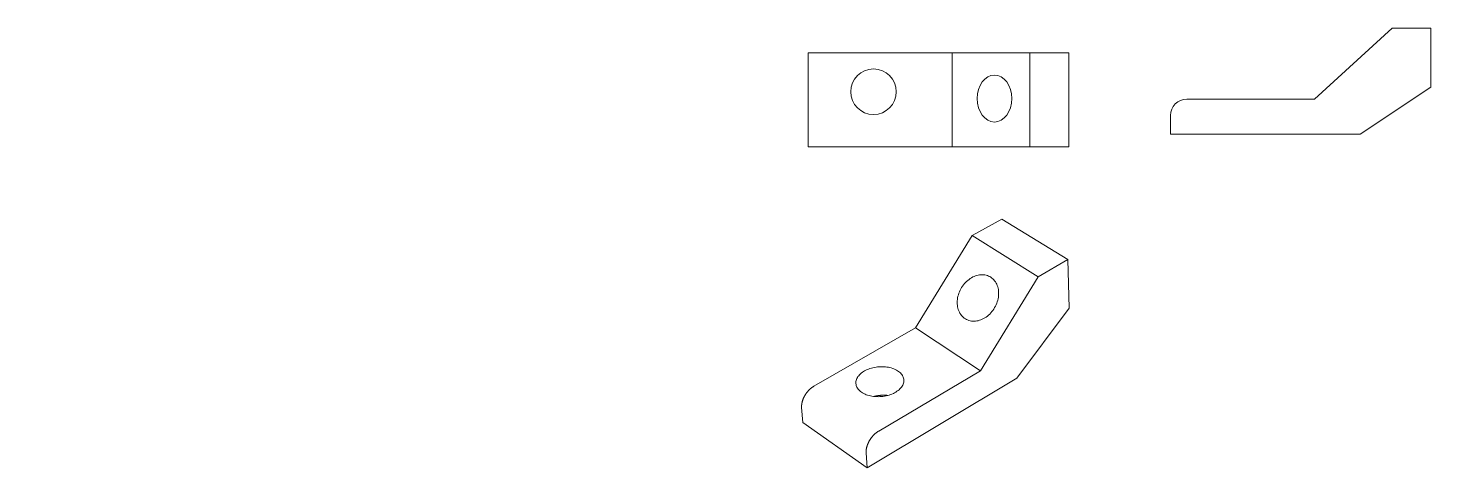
# Model space of a CAD drawing. Header units: millimetres. Extents: x 0 to 846, y -147 to 119.
import ezdxf

# ---------------------------------------------------------------- set-up
doc = ezdxf.new("R2010")
doc.units = ezdxf.units.MM

# ---------------------------------------------------------------- blocks, each defined once
blk = doc.blocks.new('A$C1EE14C79')
at = {"color": 0, "linetype": 'Continuous', "lineweight": 0}
for p, q in [((268.7, 104.64), (278.7, 104.64)), ((268.7, 104.64), (268.7, 47.79)), ((278.7, 104.64), (355.6, 104.64)), ((355.6, 104.64), (402.49, 104.64)), ((355.6, 104.64), (355.6, 47.79)), ((402.49, 104.64), (425.93, 104.64)), ((402.49, 104.64), (402.49, 47.79)), ((425.93, 104.64), (425.93, 47.79)), ((278.7, 47.79), (268.7, 47.79)), ((355.6, 47.79), (278.7, 47.79)), ((402.49, 47.79), (355.6, 47.79)), ((425.93, 47.79), (402.49, 47.79))]:
    blk.add_line(p, q, dxfattribs=at)
at = {"color": 0, "linetype": 'Continuous', "lineweight": 0, "extrusion": (1.80458e-16, 1.99404e-48, -1)}
blk.add_circle((-308.08, 81.13), 13.73, dxfattribs=at)
at = {"color": 0, "linetype": 'Continuous', "lineweight": 0, "extrusion": (1.69886e-16, -1.59382e-31, -1)}
blk.add_ellipse((381.07, 77.02), major_axis=(0, -14.16), ratio=0.738293, dxfattribs=at)
blk = doc.blocks.new('A$C61221075')
at = {"color": 0, "linetype": 'Continuous', "lineweight": 0, "extrusion": (0, 1, 2.22045e-16)}
for p, q in [((402.49, 42.83), (355.6, 0)), ((425.93, 42.83), (402.49, 42.83)), ((425.93, 7.19), (425.93, 42.83)), ((355.6, 0), (278.7, 0)), ((383.24, -21.13), (425.93, 7.19)), ((268.7, -10), (268.7, -21.13)), ((268.7, -21.13), (383.24, -21.13))]:
    blk.add_line(p, q, dxfattribs=at)
at = {"color": 0, "linetype": 'Continuous', "lineweight": 0, "extrusion": (0, 2.22045e-16, -1)}
blk.add_arc((-278.7, -10), 10, 0, 90, dxfattribs=at)
blk = doc.blocks.new('A$C31F10C99')
at = {"color": 0, "linetype": 'Continuous', "lineweight": 0, "extrusion": (-5.55112e-17, 0.816497, 0.57735)}
for p, q in [((-128.64, -29.01), (-110.82, -19.04)), ((-110.82, -19.04), (-71.04, -43.47)), ((-162.9, -84.71), (-128.64, -29.01)), ((-128.64, -29.01), (-88.9, -53.79)), ((-71.04, -43.47), (-88.9, -53.79)), ((-70.27, -72.87), (-71.04, -43.47)), ((-88.9, -53.79), (-123.72, -110.51)), ((-101.7, -115), (-70.27, -72.87)), ((-224.14, -119.83), (-162.9, -84.71)), ((-162.9, -84.71), (-123.72, -110.51)), ((-192, -169.2), (-101.7, -115)), ((-123.72, -110.51), (-185.1, -146.91)), ((-230.78, -141.81), (-231.59, -132.74)), ((-230.78, -141.81), (-192, -169.2)), ((-192.68, -160.05), (-192, -169.2))]:
    blk.add_line(p, q, dxfattribs=at)
at = {"color": 0, "linetype": 'Continuous', "lineweight": 0}
for points in [[(-135.06, -60.32), (-134.53, -59.51), (-133.96, -58.73), (-133.35, -57.99), (-132.71, -57.28), (-132.04, -56.61), (-131.33, -55.99), (-130.6, -55.41), (-129.85, -54.88), (-129.07, -54.4), (-128.28, -53.97), (-127.48, -53.6), (-126.67, -53.29), (-125.85, -53.03), (-125.02, -52.83), (-124.2, -52.69), (-123.38, -52.61), (-122.57, -52.6), (-121.77, -52.64), (-120.99, -52.75), (-120.22, -52.91), (-119.48, -53.14), (-118.76, -53.42), (-118.07, -53.76), (-117.41, -54.16), (-116.78, -54.61), (-116.19, -55.12), (-115.64, -55.68), (-115.13, -56.28), (-114.67, -56.93), (-114.25, -57.62), (-113.88, -58.35), (-113.56, -59.12), (-113.29, -59.92), (-113.07, -60.75), (-112.91, -61.61), (-112.8, -62.49), (-112.74, -63.38), (-112.74, -64.3), (-112.8, -65.22), (-112.91, -66.15), (-113.07, -67.08), (-113.29, -68.01), (-113.56, -68.93), (-113.88, -69.84), (-114.25, -70.74), (-114.67, -71.62), (-115.14, -72.48), (-115.65, -73.31), (-116.2, -74.11), (-116.8, -74.88), (-117.43, -75.62), (-118.09, -76.31), (-118.79, -76.96), (-119.51, -77.56), (-120.26, -78.12), (-121.03, -78.63), (-121.82, -79.08), (-122.63, -79.48), (-123.44, -79.82), (-124.27, -80.1), (-125.1, -80.33), (-125.92, -80.49), (-126.75, -80.59), (-127.57, -80.63), (-128.37, -80.61), (-129.17, -80.53), (-129.94, -80.39), (-130.7, -80.18), (-131.43, -79.92), (-132.13, -79.6), (-132.8, -79.22), (-133.44, -78.79), (-134.05, -78.3), (-134.61, -77.76), (-135.14, -77.18), (-135.62, -76.55), (-136.05, -75.87), (-136.44, -75.16), (-136.78, -74.41), (-137.06, -73.62), (-137.3, -72.8), (-137.48, -71.96), (-137.61, -71.1), (-137.69, -70.21), (-137.71, -69.31), (-137.68, -68.4), (-137.6, -67.48), (-137.46, -66.55), (-137.26, -65.63), (-137.02, -64.71), (-136.72, -63.8), (-136.38, -62.91), (-135.98, -62.02), (-135.54, -61.16)], [(-195.44, -123.52), (-196.03, -123.07), (-196.58, -122.61), (-197.07, -122.12), (-197.51, -121.61), (-197.89, -121.07), (-198.2, -120.53), (-198.46, -119.96), (-198.66, -119.39), (-198.79, -118.8), (-198.86, -118.21), (-198.87, -117.61), (-198.81, -117.02), (-198.69, -116.42), (-198.51, -115.82), (-198.27, -115.24), (-197.96, -114.66), (-197.6, -114.09), (-197.18, -113.53), (-196.7, -112.99), (-196.18, -112.47), (-195.6, -111.97), (-194.97, -111.5), (-194.29, -111.04), (-193.58, -110.62), (-192.82, -110.22), (-192.03, -109.85), (-191.2, -109.51), (-190.35, -109.21), (-189.47, -108.94), (-188.56, -108.71), (-187.64, -108.51), (-186.71, -108.35), (-185.77, -108.23), (-184.82, -108.15), (-183.86, -108.11), (-182.92, -108.1), (-181.97, -108.13), (-181.04, -108.21), (-180.12, -108.32), (-179.22, -108.47), (-178.35, -108.66), (-177.49, -108.88), (-176.67, -109.14), (-175.88, -109.44), (-175.13, -109.76), (-174.42, -110.12), (-173.75, -110.51), (-173.13, -110.93), (-172.55, -111.38), (-172.03, -111.85), (-171.56, -112.35), (-171.15, -112.86), (-170.79, -113.4), (-170.5, -113.95), (-170.26, -114.51), (-170.08, -115.09), (-169.97, -115.68), (-169.92, -116.27), (-169.93, -116.87), (-170.01, -117.46), (-170.15, -118.06), (-170.35, -118.65), (-170.61, -119.24), (-170.94, -119.82), (-171.32, -120.39), (-171.76, -120.94), (-172.26, -121.47), (-172.81, -121.99), (-173.41, -122.49), (-174.06, -122.96), (-174.76, -123.41), (-175.49, -123.83), (-176.27, -124.22), (-177.09, -124.58), (-177.93, -124.9), (-178.81, -125.2), (-179.71, -125.45), (-180.63, -125.67), (-181.57, -125.85), (-182.52, -126), (-183.47, -126.1), (-184.44, -126.17), (-185.4, -126.19), (-186.36, -126.18), (-187.31, -126.12), (-188.24, -126.03), (-189.16, -125.89), (-190.06, -125.72), (-190.93, -125.51), (-191.78, -125.26), (-192.59, -124.98), (-193.36, -124.66), (-194.1, -124.31), (-194.79, -123.93)]]:
    blk.add_lwpolyline(points, close=True, dxfattribs=at)
for points in [[(-224.14, -119.83), (-224.27, -119.91), (-224.41, -119.99), (-224.54, -120.07), (-224.68, -120.16), (-224.81, -120.25), (-224.94, -120.34), (-225.08, -120.43), (-225.21, -120.52), (-225.34, -120.62), (-225.47, -120.71), (-225.6, -120.81), (-225.73, -120.92), (-225.86, -121.02), (-225.99, -121.13), (-226.12, -121.23), (-226.25, -121.34), (-226.37, -121.45), (-226.5, -121.57), (-226.63, -121.68), (-226.75, -121.8), (-226.87, -121.92), (-227, -122.04), (-227.12, -122.16), (-227.24, -122.28), (-227.36, -122.41), (-227.48, -122.53), (-227.59, -122.66), (-227.71, -122.79), (-227.83, -122.92), (-227.94, -123.05), (-228.05, -123.19), (-228.16, -123.32), (-228.27, -123.46), (-228.38, -123.6), (-228.49, -123.73), (-228.6, -123.87), (-228.7, -124.02), (-228.8, -124.16), (-228.9, -124.3), (-229, -124.45), (-229.1, -124.59), (-229.2, -124.74), (-229.3, -124.88), (-229.39, -125.03), (-229.48, -125.18), (-229.57, -125.33), (-229.66, -125.48), (-229.75, -125.63), (-229.83, -125.78), (-229.92, -125.94), (-230, -126.09), (-230.08, -126.24), (-230.16, -126.4), (-230.24, -126.55), (-230.31, -126.71), (-230.38, -126.86), (-230.45, -127.02), (-230.52, -127.17), (-230.59, -127.33), (-230.65, -127.48), (-230.72, -127.64), (-230.78, -127.8), (-230.84, -127.95), (-230.89, -128.11), (-230.95, -128.27), (-231, -128.42), (-231.05, -128.58), (-231.1, -128.74), (-231.15, -128.89), (-231.19, -129.05), (-231.23, -129.2), (-231.27, -129.36), (-231.31, -129.51), (-231.35, -129.67), (-231.38, -129.82), (-231.41, -129.97), (-231.44, -130.13), (-231.47, -130.28), (-231.49, -130.43), (-231.52, -130.58), (-231.54, -130.73), (-231.56, -130.88), (-231.57, -131.03), (-231.59, -131.18), (-231.6, -131.32), (-231.61, -131.47), (-231.61, -131.61), (-231.62, -131.76), (-231.62, -131.9), (-231.62, -132.04), (-231.62, -132.18), (-231.61, -132.32), (-231.61, -132.46), (-231.6, -132.6), (-231.59, -132.74)], [(-179.65, -125.44), (-179.73, -125.43), (-179.82, -125.42), (-179.9, -125.41), (-179.99, -125.4), (-180.08, -125.39), (-180.16, -125.39), (-180.25, -125.38), (-180.34, -125.37), (-180.42, -125.36), (-180.51, -125.36), (-180.6, -125.35), (-180.68, -125.35), (-180.77, -125.34), (-180.86, -125.34), (-180.94, -125.33), (-181.03, -125.33), (-181.12, -125.32), (-181.21, -125.32), (-181.29, -125.32), (-181.38, -125.31), (-181.47, -125.31), (-181.56, -125.31), (-181.64, -125.31), (-181.73, -125.31), (-181.82, -125.3), (-181.91, -125.3), (-182, -125.3), (-182.08, -125.3), (-182.17, -125.3), (-182.26, -125.3), (-182.35, -125.31), (-182.44, -125.31), (-182.52, -125.31), (-182.61, -125.31), (-182.7, -125.31), (-182.79, -125.31), (-182.88, -125.32), (-182.97, -125.32), (-183.05, -125.32), (-183.14, -125.33), (-183.23, -125.33), (-183.32, -125.34), (-183.41, -125.34), (-183.5, -125.35), (-183.58, -125.35), (-183.67, -125.36), (-183.76, -125.37), (-183.85, -125.37), (-183.94, -125.38), (-184.03, -125.39), (-184.11, -125.4), (-184.2, -125.4), (-184.29, -125.41), (-184.38, -125.42), (-184.47, -125.43), (-184.55, -125.44), (-184.64, -125.45), (-184.73, -125.46), (-184.82, -125.47), (-184.91, -125.48), (-184.99, -125.49), (-185.08, -125.5), (-185.17, -125.51), (-185.26, -125.53), (-185.34, -125.54), (-185.43, -125.55), (-185.52, -125.57), (-185.6, -125.58), (-185.69, -125.59), (-185.78, -125.61), (-185.87, -125.62), (-185.95, -125.64), (-186.04, -125.65), (-186.13, -125.67), (-186.21, -125.68), (-186.3, -125.7), (-186.38, -125.71), (-186.47, -125.73), (-186.56, -125.75), (-186.64, -125.77), (-186.73, -125.78), (-186.81, -125.8), (-186.9, -125.82), (-186.98, -125.84), (-187.07, -125.86), (-187.15, -125.88), (-187.24, -125.9), (-187.32, -125.92), (-187.41, -125.94), (-187.49, -125.96), (-187.58, -125.98), (-187.66, -126), (-187.74, -126.02), (-187.83, -126.04), (-187.91, -126.07)], [(-192.68, -160.05), (-192.69, -159.91), (-192.7, -159.78), (-192.71, -159.64), (-192.71, -159.49), (-192.71, -159.35), (-192.71, -159.21), (-192.7, -159.07), (-192.69, -158.92), (-192.69, -158.77), (-192.67, -158.63), (-192.66, -158.48), (-192.65, -158.33), (-192.63, -158.18), (-192.61, -158.03), (-192.59, -157.88), (-192.56, -157.72), (-192.53, -157.57), (-192.51, -157.42), (-192.47, -157.26), (-192.44, -157.11), (-192.41, -156.95), (-192.37, -156.79), (-192.33, -156.64), (-192.29, -156.48), (-192.24, -156.32), (-192.2, -156.16), (-192.15, -156.01), (-192.1, -155.85), (-192.04, -155.69), (-191.99, -155.53), (-191.93, -155.37), (-191.87, -155.21), (-191.81, -155.05), (-191.75, -154.9), (-191.69, -154.74), (-191.62, -154.58), (-191.55, -154.42), (-191.48, -154.26), (-191.41, -154.1), (-191.33, -153.95), (-191.26, -153.79), (-191.18, -153.63), (-191.1, -153.48), (-191.02, -153.32), (-190.93, -153.16), (-190.85, -153.01), (-190.76, -152.85), (-190.67, -152.7), (-190.58, -152.55), (-190.49, -152.39), (-190.4, -152.24), (-190.3, -152.09), (-190.2, -151.94), (-190.1, -151.79), (-190, -151.65), (-189.9, -151.5), (-189.8, -151.35), (-189.7, -151.21), (-189.59, -151.06), (-189.48, -150.92), (-189.37, -150.78), (-189.26, -150.64), (-189.15, -150.5), (-189.04, -150.36), (-188.93, -150.22), (-188.81, -150.09), (-188.69, -149.95), (-188.58, -149.82), (-188.46, -149.69), (-188.34, -149.56), (-188.22, -149.43), (-188.1, -149.31), (-187.97, -149.18), (-187.85, -149.06), (-187.73, -148.94), (-187.6, -148.82), (-187.47, -148.7), (-187.35, -148.58), (-187.22, -148.47), (-187.09, -148.36), (-186.96, -148.25), (-186.83, -148.14), (-186.7, -148.03), (-186.57, -147.93), (-186.44, -147.82), (-186.31, -147.72), (-186.17, -147.62), (-186.04, -147.53), (-185.91, -147.43), (-185.77, -147.34), (-185.64, -147.25), (-185.5, -147.16), (-185.37, -147.08), (-185.23, -146.99), (-185.1, -146.91)]]:
    blk.add_lwpolyline(points, dxfattribs=at)

msp = doc.modelspace()

# ---------------------------------------------------------------- block references
for name, p in [('A$C61221075', (420.56, 75.71, -0.04)), ('A$C1EE14C79', (202.06, -1.01)), ('A$C31F10C99', (698.37, 22.3))]:
    msp.add_blockref(name, p)

doc.saveas('drawing.dxf')
